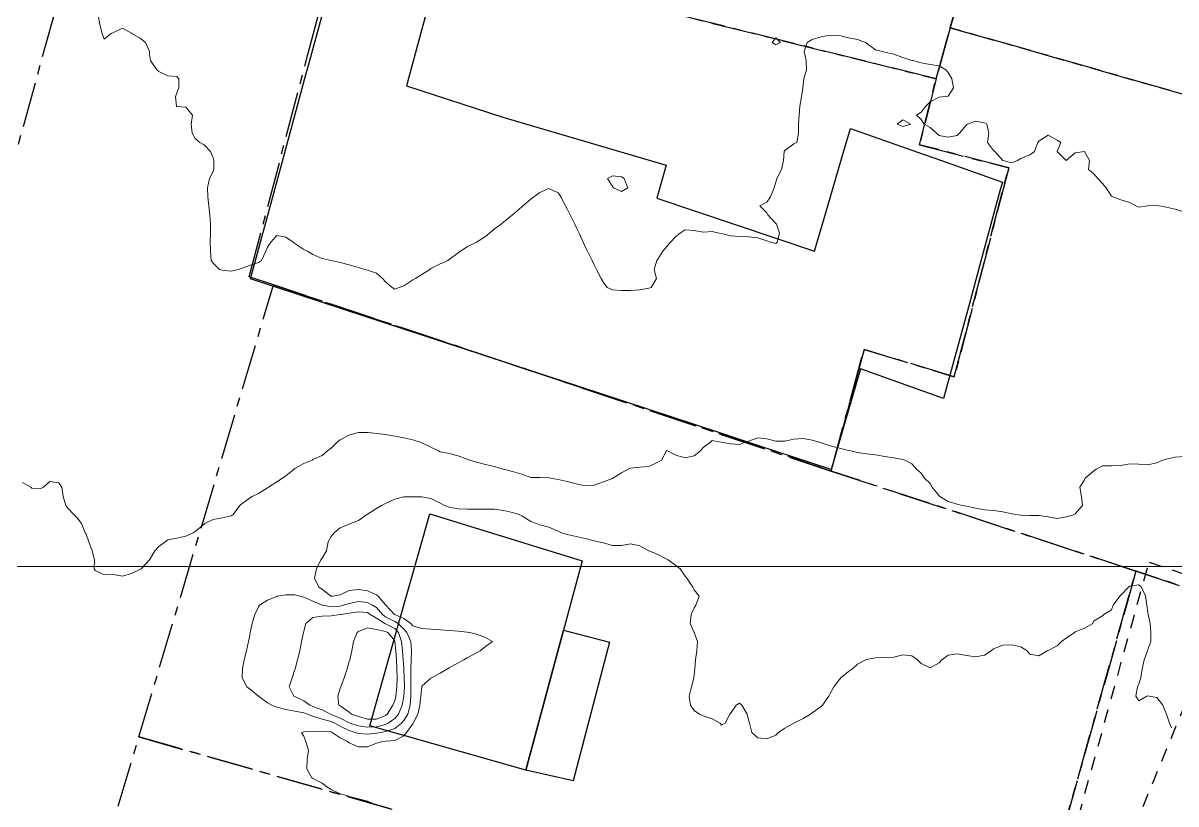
# Model space of a CAD drawing. Header units: centimetres. Extents: x 0 to 642158, y -847 to 649707.
# Drawn here: x 617908.8 to 617972.3, y 621274.3 to 621317.3 of the extents above; entities that cross this region are included whole.
import ezdxf

# ---------------------------------------------------------------- set-up
doc = ezdxf.new("R2010")
doc.units = ezdxf.units.CM
doc.header["$MEASUREMENT"] = 0
doc.linetypes.add('CENTERX2', pattern=[4, 2.5, -0.5, 0.5, -0.5])
doc.linetypes.add('JIS_02_0.7', pattern=[1.35, 0.75, -0.6])
for name, color, linetype, lineweight in [('MEV_grille', 254, 'Continuous', 9), ('WAL_parcellaire agricole', 7, 'JIS_02_0.7', 25), ('WAL_topographie 0.5', 253, 'Continuous', 20)]:
    doc.layers.add(name, color=color, linetype=linetype, lineweight=lineweight)
doc.layers.add('SPW_batiments', color=7, linetype='Continuous')
doc.layers.add('SPW_parcellaire cadastral', color=7, linetype='CENTERX2', lineweight=25, true_color=0xff0542)

# ---------------------------------------------------------------- blocks, each defined once
blk = doc.blocks.new('*U114')
at = {"layer": 'MEV_grille', "transparency": 33554687}
blk.add_lwpolyline([(-1338.461, 0), (1338.461, 0)], dxfattribs=at)
blk = doc.blocks.new('*U115')
at = {"layer": 'MEV_grille', "color": 0, "linetype": 'ByBlock', "lineweight": -2, "transparency": 16777216}
blk.add_blockref('*U114', (0, -1100), dxfattribs=at)

msp = doc.modelspace()

# ---------------------------------------------------------------- linework, layer by layer
at = {"layer": 'SPW_batiments'}
for points in [[(617929.893, 621313.862), (617935.207, 621312.145), (617944.213, 621309.494), (617943.686, 621307.677), (617952.386, 621304.75), (617952.991, 621306.816), (617953.969, 621310.152), (617954.367, 621311.512), (617958.375, 621310.099), (617959.073, 621309.852), (617962.735, 621308.561), (617962.618, 621308.129), (617962.399, 621307.326), (617961.549, 621304.206), (617960.915, 621301.88), (617959.487, 621296.639), (617954.92, 621298.269), (617953.301, 621292.726), (617949.255, 621294.056), (617947.213, 621294.727), (617940.565, 621296.911), (617926.504, 621301.532), (617921.308, 621303.239), (617923.048, 621309.64), (617924.289, 621314.204), (617924.633, 621315.467), (617925.696, 621319.376)], [(617930.991, 621317.857), (617929.893, 621313.862)], [(617939.582, 621287.699), (617936.483, 621276.166), (617927.883, 621278.615), (617929.486, 621284.28), (617931.182, 621290.281), (617939.582, 621287.699)], [(617938.556, 621283.881), (617941.089, 621283.213), (617939.076, 621275.585), (617936.484, 621276.166), (617938.556, 621283.881)]]:
    msp.add_lwpolyline(points, dxfattribs=at)
at = {"layer": 'SPW_parcellaire cadastral'}
for points in [[(617959.864, 621317.065), (617979.672, 621311.407), (617984.547, 621328.859), (617964.707, 621334.401), (617964.931, 621335.203), (617975.385, 621332.702), (617978.499, 621343.983), (617982.853, 621359.873), (618001.899, 621358.304), (618003.287, 621377.886), (618003.367, 621379.379), (618003.57, 621379.36), (618004.121, 621379.347), (618009.099, 621379.23), (618014.166, 621379.108), (618020.378, 621378.806), (618020.635, 621378.793), (618026.482, 621378.541)], [(617837.643, 621329.177), (617846.28, 621339.575), (617852.456, 621347.075), (617913.696, 621329.434), (617908.107, 621309.191), (617837.643, 621329.177)], [(617964.931, 621335.203), (617964.707, 621334.401), (617959.864, 621317.065), (617959.078, 621314.251), (617931.17, 621321.177), (617927.06, 621322.177), (617928.914, 621330.025), (617928.92, 621330.051), (617931.908, 621342.697), (617942.49, 621340.279), (617964.931, 621335.203)], [(617959.864, 621317.065), (617964.707, 621334.401), (617984.547, 621328.859), (617979.672, 621311.407), (617959.864, 621317.065)], [(617953.294, 621292.645), (617939.659, 621297.196), (617931.92, 621299.779), (617922.57, 621302.9), (617921.242, 621303.343), (617924.463, 621315.588), (617925.359, 621318.913), (617926.295, 621322.372), (617927.06, 621322.177), (617931.17, 621321.177), (617959.078, 621314.251), (617958.168, 621310.615), (617963.08, 621309.348), (617960.084, 621297.834), (617955.11, 621299.346), (617953.294, 621292.645)], [(617975.117, 621285.467), (617970.098, 621287.133), (617970.092, 621287.135), (617953.294, 621292.645), (617955.11, 621299.346), (617960.084, 621297.834), (617963.08, 621309.348), (617958.168, 621310.615), (617959.078, 621314.251), (617959.864, 621317.065)], [(617970.092, 621287.135), (617963.64, 621264.137), (617915.16, 621278.003), (617922.57, 621302.9), (617931.92, 621299.779), (617939.659, 621297.196), (617953.294, 621292.645), (617970.092, 621287.135)], [(617957.806, 621243.354), (617958.234, 621244.881), (617963.64, 621264.137), (617970.092, 621287.135), (617970.098, 621287.133), (617975.117, 621285.467)], [(617963.64, 621264.137), (617958.234, 621244.881), (617909.46, 621258.849), (617915.16, 621278.003), (617963.64, 621264.137)]]:
    msp.add_lwpolyline(points, dxfattribs=at)
at = {"layer": 'WAL_parcellaire agricole'}
msp.add_lwpolyline([(617960.072, 621248.867), (617970.814, 621287.626), (617975.373, 621286.088), (617960.072, 621248.867)], dxfattribs=at)
at = {"layer": 'WAL_topographie 0.5'}
for points in [[(617912.919, 621317.75), (617913, 621317.25), (617913.143, 621316.75), (617913.25, 621316.429), (617913.625, 621316.75), (617913.75, 621316.806), (617914.25, 621317.04), (617914.75, 621316.769), (617914.776, 621316.75), (617915.25, 621316.469), (617915.519, 621316.25), (617915.734, 621315.75), (617915.75, 621315.583), (617915.79, 621315.25), (617916.146, 621314.75), (617916.25, 621314.646), (617916.75, 621314.408), (617917.25, 621314.383), (617917.35, 621314.25), (617917.364, 621313.75), (617917.25, 621313.472), (617917.183, 621313.25), (617917.232, 621312.75), (617917.25, 621312.724), (617917.75, 621312.694), (617918.114, 621312.25), (617918.042, 621311.75), (617918.088, 621311.25), (617918.25, 621310.955), (617918.515, 621310.75), (617918.75, 621310.617), (617919.105, 621310.25), (617919.25, 621309.904), (617919.283, 621309.75), (617919.284, 621309.25), (617919.25, 621309.15), (617919.039, 621308.75), (617918.929, 621308.25), (617918.956, 621307.75), (617919.007, 621307.25), (617919.066, 621306.75), (617919.109, 621306.25), (617919.096, 621305.75), (617919.083, 621305.25), (617919.102, 621304.75), (617919.141, 621304.25), (617919.25, 621304.104), (617919.604, 621303.75), (617919.75, 621303.707), (617920.25, 621303.657), (617920.648, 621303.75), (617920.75, 621303.782), (617921.25, 621303.975), (617921.75, 621304.135), (617921.915, 621304.25), (617922.158, 621304.75), (617922.25, 621304.979), (617922.428, 621305.25), (617922.75, 621305.612), (617923.25, 621305.536), (617923.65, 621305.25), (617923.75, 621305.174), (617924.25, 621304.855), (617924.45, 621304.75), (617924.75, 621304.579), (617925.25, 621304.361), (617925.75, 621304.25), (617925.75, 621304.25), (617926.25, 621304.139), (617926.75, 621304), (617927.25, 621303.861), (617927.625, 621303.75), (617927.75, 621303.714), (617928.25, 621303.538), (617928.576, 621303.25), (617928.75, 621303.059), (617929.111, 621302.75), (617929.25, 621302.661), (617929.5, 621302.75), (617929.75, 621302.843), (617930.25, 621303.17), (617930.404, 621303.25), (617930.75, 621303.464), (617931.179, 621303.75), (617931.25, 621303.794), (617931.75, 621304.054), (617932.173, 621304.25), (617932.25, 621304.29), (617932.75, 621304.657), (617932.875, 621304.75), (617933.25, 621304.992), (617933.75, 621305.25), (617933.75, 621305.25), (617934.25, 621305.562), (617934.472, 621305.75), (617934.75, 621305.977), (617935.11, 621306.25), (617935.25, 621306.35), (617935.75, 621306.75), (617935.75, 621306.75), (617936.25, 621307.206), (617936.306, 621307.25), (617936.75, 621307.625), (617936.924, 621307.75), (617937.25, 621307.992), (617937.75, 621308.2), (617938.25, 621307.977), (617938.397, 621307.75), (617938.671, 621307.25), (617938.75, 621307.083), (617938.917, 621306.75), (617939.171, 621306.25), (617939.25, 621306.083), (617939.408, 621305.75), (617939.631, 621305.25), (617939.75, 621305), (617939.869, 621304.75), (617940.131, 621304.25), (617940.25, 621304), (617940.369, 621303.75), (617940.631, 621303.25), (617940.75, 621303.023), (617940.964, 621302.75), (617941.25, 621302.632), (617941.75, 621302.596), (617942.25, 621302.588), (617942.75, 621302.617), (617943.25, 621302.715), (617943.375, 621302.75), (617943.667, 621303.25), (617943.54, 621303.75), (617943.696, 621304.25), (617943.75, 621304.318), (617944.022, 621304.75), (617944.25, 621305.008), (617944.447, 621305.25), (617944.75, 621305.569), (617944.974, 621305.75), (617945.25, 621305.924), (617945.75, 621305.887), (617946.25, 621305.81), (617946.75, 621305.846), (617947.125, 621305.75), (617947.25, 621305.728), (617947.75, 621305.592), (617948.25, 621305.556), (617948.75, 621305.546), (617949.25, 621305.488), (617949.75, 621305.317), (617949.95, 621305.25), (617950.25, 621305.185), (617950.333, 621305.25), (617950.461, 621305.75), (617950.286, 621306.25), (617950.25, 621306.286), (617949.817, 621306.75), (617949.75, 621306.875), (617949.375, 621307.25), (617949.75, 621307.464), (617949.95, 621307.75), (617950.157, 621308.25), (617950.25, 621308.562), (617950.313, 621308.75), (617950.571, 621309.25), (617950.664, 621309.75), (617950.706, 621310.25), (617950.75, 621310.306), (617951.25, 621310.667), (617951.416, 621310.75), (617951.508, 621311.25), (617951.494, 621311.75), (617951.534, 621312.25), (617951.569, 621312.75), (617951.659, 621313.25), (617951.733, 621313.75), (617951.75, 621313.917), (617951.795, 621314.25), (617951.932, 621314.75), (617951.917, 621315.25), (617951.817, 621315.75), (617951.969, 621316.25), (617952.25, 621316.415), (617952.75, 621316.569), (617953.25, 621316.647), (617953.75, 621316.642), (617954.25, 621316.513), (617954.75, 621316.422), (617955.183, 621316.25), (617955.25, 621316.205), (617955.75, 621315.837), (617956.129, 621315.75), (617956.25, 621315.714), (617956.75, 621315.614), (617957.25, 621315.421), (617957.75, 621315.258), (617957.796, 621315.25), (617958.25, 621315.127), (617958.75, 621315.036), (617959.25, 621314.969), (617959.625, 621314.75), (617959.75, 621314.604), (617959.943, 621314.25), (617960.042, 621313.75), (617959.75, 621313.294), (617959.417, 621313.25), (617959.25, 621313.231), (617958.75, 621312.985), (617958.515, 621312.75), (617958.25, 621312.404), (617958, 621312.25), (617958.25, 621312), (617958.417, 621311.75), (617958.75, 621311.576), (617959.107, 621311.25), (617959.25, 621311.135), (617959.75, 621311.044), (617960.25, 621311.132), (617960.375, 621311.25), (617960.75, 621311.712), (617960.813, 621311.75), (617961.25, 621311.909), (617961.75, 621311.83), (617961.868, 621311.75), (617961.983, 621311.25), (617961.916, 621310.75), (617962.25, 621310.306), (617962.321, 621310.25), (617962.75, 621309.75), (617962.75, 621309.75), (617963.25, 621309.615), (617963.568, 621309.75), (617963.75, 621309.868), (617964.25, 621310.066), (617964.5, 621310.25), (617964.687, 621310.75), (617964.75, 621310.809), (617965.25, 621311.139), (617965.75, 621310.861), (617965.95, 621310.75), (617965.75, 621310.25), (617966.25, 621309.75), (617966.75, 621310.167), (617967.249, 621310.25), (617967.25, 621310.25), (617967.25, 621310.25), (617967.531, 621309.75), (617967.483, 621309.25), (617967.75, 621309.04), (617968, 621308.75), (617968.25, 621308.488), (617968.442, 621308.25), (617968.75, 621307.779), (617968.813, 621307.75), (617969.25, 621307.591), (617969.75, 621307.438), (617970.083, 621307.25), (617970.25, 621307.182), (617970.75, 621307.25), (617970.75, 621307.25), (617971.25, 621307.292), (617971.375, 621307.25), (617971.75, 621307.179), (617972.25, 621307.068), (617972.75, 621306.93)], [(617950.5, 621316.25), (617950.25, 621316.129), (617950.04, 621316.25), (617950.25, 621316.516), (617950.5, 621316.25)], [(617957.25, 621311.632), (617957.694, 621311.75), (617957.25, 621311.985), (617956.942, 621311.75), (617957.25, 621311.632)], [(617942.096, 621308.25), (617941.75, 621308.036), (617941.3, 621308.25), (617941.25, 621308.313), (617940.981, 621308.75), (617941.25, 621308.902), (617941.75, 621308.859), (617941.902, 621308.75), (617942.096, 621308.25)], [(617908.75, 621292.01), (617909.196, 621291.75), (617909.25, 621291.703), (617909.75, 621291.683), (617909.904, 621291.75), (617910.25, 621292.071), (617910.75, 621292), (617910.917, 621291.75), (617910.977, 621291.25), (617911.125, 621290.75), (617911.25, 621290.592), (617911.575, 621290.25), (617911.75, 621290.066), (617911.99, 621289.75), (617912.206, 621289.25), (617912.25, 621289.167), (617912.401, 621288.75), (617912.579, 621288.25), (617912.713, 621287.75), (617912.7, 621287.25), (617912.75, 621287.173), (617913.25, 621286.932), (617913.75, 621286.95), (617914.25, 621286.85), (617914.75, 621286.994), (617915.25, 621287.231), (617915.278, 621287.25), (617915.75, 621287.75), (617915.75, 621287.75), (617916.029, 621288.25), (617916.25, 621288.492), (617916.613, 621288.75), (617916.75, 621288.854), (617917.25, 621288.954), (617917.75, 621289.053), (617918.145, 621289.25), (617918.25, 621289.307), (617918.75, 621289.722), (617918.798, 621289.75), (617919.25, 621289.976), (617919.75, 621290.068), (617920.25, 621290.179), (617920.345, 621290.25), (617920.72, 621290.75), (617920.75, 621290.777), (617921.25, 621291.15), (617921.401, 621291.25), (617921.75, 621291.414), (617922.25, 621291.714), (617922.295, 621291.75), (617922.75, 621292.05), (617923.065, 621292.25), (617923.25, 621292.385), (617923.708, 621292.75), (617923.75, 621292.782), (617924.25, 621293.069), (617924.703, 621293.25), (617924.75, 621293.273), (617925.25, 621293.496), (617925.547, 621293.75), (617925.75, 621293.91), (617926.109, 621294.25), (617926.25, 621294.355), (617926.75, 621294.617), (617927.189, 621294.75), (617927.25, 621294.766), (617927.75, 621294.776), (617927.95, 621294.75), (617928.25, 621294.712), (617928.75, 621294.665), (617929.25, 621294.572), (617929.75, 621294.473), (617930.25, 621294.363), (617930.598, 621294.25), (617930.75, 621294.198), (617931.25, 621293.962), (617931.657, 621293.75), (617931.75, 621293.704), (617932.25, 621293.611), (617932.75, 621293.487), (617933.25, 621293.295), (617933.384, 621293.25), (617933.75, 621293.138), (617934.25, 621293.004), (617934.75, 621292.893), (617935.236, 621292.75), (617935.25, 621292.746), (617935.75, 621292.617), (617936.25, 621292.466), (617936.75, 621292.295), (617937.25, 621292.297), (617937.75, 621292.274), (617937.854, 621292.25), (617938.25, 621292.173), (617938.75, 621292.076), (617939.25, 621291.945), (617939.75, 621291.824), (617940.25, 621291.867), (617940.75, 621292.044), (617941.25, 621292.24), (617941.267, 621292.25), (617941.75, 621292.554), (617942.11, 621292.75), (617942.25, 621292.795), (617942.75, 621292.853), (617943.25, 621292.901), (617943.75, 621293.136), (617943.96, 621293.25), (617944.233, 621293.75), (617944.25, 621293.769), (617944.279, 621293.75), (617944.75, 621293.521), (617945.25, 621293.38), (617945.75, 621293.489), (617946.109, 621293.75), (617946.25, 621293.937), (617946.667, 621294.25), (617946.75, 621294.333), (617947.125, 621294.25), (617947.25, 621294.235), (617947.75, 621294.148), (617948.25, 621294.098), (617948.618, 621294.25), (617948.75, 621294.298), (617949.25, 621294.47), (617949.75, 621294.417), (617950.25, 621294.298), (617950.75, 621294.287), (617951.25, 621294.398), (617951.75, 621294.446), (617952.25, 621294.352), (617952.583, 621294.25), (617952.75, 621294.197), (617953.25, 621294.033), (617953.75, 621293.898), (617954.25, 621293.78), (617954.375, 621293.75), (617954.75, 621293.672), (617955.25, 621293.592), (617955.75, 621293.531), (617956.25, 621293.454), (617956.75, 621293.37), (617957.25, 621293.288), (617957.357, 621293.25), (617957.75, 621293.034), (617957.996, 621292.75), (617958.25, 621292.526), (617958.435, 621292.25), (617958.75, 621291.958), (617958.865, 621291.75), (617959.25, 621291.281), (617959.278, 621291.25), (617959.75, 621290.966), (617960.25, 621290.814), (617960.526, 621290.75), (617960.75, 621290.702), (617961.25, 621290.595), (617961.75, 621290.51), (617962.25, 621290.465), (617962.75, 621290.396), (617963.25, 621290.285), (617963.467, 621290.25), (617963.75, 621290.213), (617964.25, 621290.203), (617964.75, 621290.201), (617965.25, 621290.114), (617965.75, 621290.036), (617966.25, 621290.115), (617966.717, 621290.25), (617966.75, 621290.287), (617967.141, 621290.75), (617967.095, 621291.25), (617967, 621291.75), (617967.25, 621292.167), (617967.298, 621292.25), (617967.75, 621292.646), (617967.906, 621292.75), (617968.25, 621292.933), (617968.75, 621292.934), (617969.25, 621292.941), (617969.75, 621293.037), (617970.25, 621293.024), (617970.75, 621292.988), (617971.25, 621293.104), (617971.567, 621293.25), (617971.75, 621293.305), (617972.25, 621293.415), (617972.75, 621293.449)], [(617928.25, 621274.263), (617927.75, 621274.456), (617927.25, 621274.591), (617926.75, 621274.725), (617926.661, 621274.75), (617926.25, 621274.86), (617925.75, 621275.099), (617925.504, 621275.25), (617925.25, 621275.461), (617924.75, 621275.706), (617924.688, 621275.75), (617924.413, 621276.25), (617924.435, 621276.75), (617924.5, 621277.25), (617924.35, 621277.75), (617924.25, 621278.036), (617924.125, 621278.25), (617924.25, 621278.28), (617924.75, 621278.304), (617925.25, 621278.319), (617925.75, 621278.275), (617925.813, 621278.25), (617926.25, 621277.942), (617926.643, 621277.75), (617926.75, 621277.669), (617927.25, 621277.449), (617927.75, 621277.453), (617928.25, 621277.647), (617928.607, 621277.75), (617928.75, 621277.764), (617929.25, 621277.803), (617929.75, 621278.057), (617929.908, 621278.25), (617930.25, 621278.716), (617930.272, 621278.75), (617930.527, 621279.25), (617930.638, 621279.75), (617930.689, 621280.25), (617930.74, 621280.75), (617930.75, 621280.804), (617931.25, 621281.235), (617931.276, 621281.25), (617931.75, 621281.516), (617932.167, 621281.75), (617932.25, 621281.796), (617932.75, 621282.074), (617933.064, 621282.25), (617933.25, 621282.354), (617933.75, 621282.631), (617933.962, 621282.75), (617934.25, 621282.982), (617934.644, 621283.25), (617934.25, 621283.468), (617933.75, 621283.658), (617933.385, 621283.75), (617933.25, 621283.765), (617932.75, 621283.818), (617932.25, 621283.866), (617931.75, 621283.904), (617931.25, 621283.939), (617930.75, 621283.97), (617930.25, 621284.127), (617930.139, 621284.25), (617929.75, 621284.53), (617929.25, 621284.741), (617929.233, 621284.75), (617928.76, 621285.25), (617928.75, 621285.266), (617928.335, 621285.75), (617928.25, 621285.826), (617927.75, 621286.055), (617927.25, 621286.118), (617926.75, 621286.059), (617926.25, 621285.829), (617925.827, 621285.75), (617925.75, 621285.745), (617925.734, 621285.75), (617925.25, 621286.13), (617925.074, 621286.25), (617924.832, 621286.75), (617924.947, 621287.25), (617925.19, 621287.75), (617925.25, 621287.838), (617925.493, 621288.25), (617925.59, 621288.75), (617925.75, 621289.041), (617925.914, 621289.25), (617926.25, 621289.522), (617926.75, 621289.721), (617926.811, 621289.75), (617927.25, 621289.929), (617927.723, 621290.25), (617927.75, 621290.27), (617928.25, 621290.577), (617928.519, 621290.75), (617928.75, 621290.864), (617929.25, 621291.098), (617929.75, 621291.228), (617930.25, 621291.23), (617930.75, 621291.226), (617931.25, 621291.128), (617931.75, 621290.881), (617932, 621290.75), (617932.25, 621290.646), (617932.75, 621290.559), (617933.25, 621290.547), (617933.75, 621290.547), (617934.25, 621290.547), (617934.75, 621290.538), (617935.25, 621290.468), (617935.75, 621290.356), (617936.09, 621290.25), (617936.25, 621290.183), (617936.75, 621289.864), (617937.06, 621289.75), (617937.25, 621289.678), (617937.75, 621289.548), (617938.25, 621289.328), (617938.448, 621289.25), (617938.75, 621289.143), (617939.25, 621289.031), (617939.75, 621288.922), (617940.25, 621288.802), (617940.483, 621288.75), (617940.75, 621288.685), (617941.25, 621288.542), (617941.75, 621288.551), (617942.25, 621288.626), (617942.75, 621288.52), (617943.25, 621288.258), (617943.266, 621288.25), (617943.75, 621288.046), (617944.25, 621287.785), (617944.312, 621287.75), (617944.75, 621287.437), (617944.974, 621287.25), (617945.25, 621286.854), (617945.354, 621286.75), (617945.68, 621286.25), (617945.75, 621286.107), (617946.028, 621285.75), (617945.847, 621285.25), (617945.75, 621285.107), (617945.58, 621284.75), (617945.537, 621284.25), (617945.75, 621283.75), (617945.75, 621283.75), (617945.932, 621283.25), (617945.906, 621282.75), (617945.828, 621282.25), (617945.796, 621281.75), (617945.75, 621281.417), (617945.724, 621281.25), (617945.6, 621280.75), (617945.479, 621280.25), (617945.554, 621279.75), (617945.75, 621279.45), (617946.05, 621279.25), (617946.25, 621279.17), (617946.75, 621279), (617947.183, 621278.75), (617947.25, 621278.639), (617947.45, 621278.75), (617947.724, 621279.25), (617947.75, 621279.296), (617948.063, 621279.75), (617948.25, 621279.85), (617948.386, 621279.75), (617948.675, 621279.25), (617948.75, 621278.949), (617948.791, 621278.75), (617948.937, 621278.25), (617949.25, 621277.956), (617949.75, 621277.886), (617950.25, 621278.098), (617950.396, 621278.25), (617950.75, 621278.474), (617951.25, 621278.75), (617951.25, 621278.75), (617951.75, 621279.006), (617952.163, 621279.25), (617952.25, 621279.319), (617952.75, 621279.679), (617952.814, 621279.75), (617953.164, 621280.25), (617953.25, 621280.387), (617953.45, 621280.75), (617953.75, 621281.164), (617953.833, 621281.25), (617954.25, 621281.597), (617954.47, 621281.75), (617954.75, 621282.009), (617955.214, 621282.25), (617955.25, 621282.265), (617955.75, 621282.355), (617956.25, 621282.375), (617956.75, 621282.396), (617957.25, 621282.514), (617957.75, 621282.475), (617958.061, 621282.25), (617958.25, 621282.044), (617958.75, 621281.813), (617959.25, 621282.083), (617959.403, 621282.25), (617959.75, 621282.51), (617960.25, 621282.571), (617960.75, 621282.489), (617961.25, 621282.403), (617961.75, 621282.5), (617962.11, 621282.75), (617962.25, 621282.853), (617962.75, 621283.057), (617963.25, 621283.075), (617963.75, 621282.953), (617964.092, 621282.75), (617964.25, 621282.55), (617964.75, 621282.469), (617965.2, 621282.75), (617965.25, 621282.765), (617965.75, 621283.008), (617965.992, 621283.25), (617966.25, 621283.44), (617966.698, 621283.75), (617966.75, 621283.79), (617967.25, 621283.993), (617967.724, 621284.25), (617967.75, 621284.375), (617968.25, 621284.662), (617968.329, 621284.75), (617968.75, 621285.008), (617968.837, 621285.25), (617969.198, 621285.75), (617969.25, 621285.807), (617969.683, 621286.25), (617969.75, 621286.302), (617970.25, 621286.38), (617970.395, 621286.25), (617970.627, 621285.75), (617970.692, 621285.25), (617970.75, 621284.846), (617970.764, 621284.75), (617970.871, 621284.25), (617970.915, 621283.75), (617970.903, 621283.25), (617970.75, 621282.81), (617970.736, 621282.75), (617970.546, 621282.25), (617970.434, 621281.75), (617970.367, 621281.25), (617970.25, 621280.921), (617970.185, 621280.75), (617970.08, 621280.25), (617970.25, 621279.993), (617970.7, 621280.25), (617970.75, 621280.27), (617970.827, 621280.25), (617971.25, 621280.165), (617971.579, 621279.75), (617971.75, 621279.298), (617971.771, 621279.25), (617971.937, 621278.75), (617972, 621278.628), (617972.043, 621278.5)], [(617928.25, 621278.202), (617928.484, 621278.25), (617928.75, 621278.294), (617929.25, 621278.455), (617929.627, 621278.75), (617929.75, 621278.896), (617929.971, 621279.25), (617930.103, 621279.75), (617930.135, 621280.25), (617930.137, 621280.75), (617930.139, 621281.25), (617930.148, 621281.75), (617930.16, 621282.25), (617930.178, 621282.75), (617930.133, 621283.25), (617929.924, 621283.75), (617929.75, 621283.937), (617929.44, 621284.25), (617929.25, 621284.365), (617928.75, 621284.62), (617928.573, 621284.75), (617928.25, 621285.121), (617928.034, 621285.25), (617927.75, 621285.406), (617927.25, 621285.453), (617926.75, 621285.352), (617926.436, 621285.25), (617926.25, 621285.201), (617925.75, 621285.164), (617925.301, 621285.25), (617925.25, 621285.263), (617924.75, 621285.483), (617924.25, 621285.695), (617924.025, 621285.75), (617923.75, 621285.825), (617923.25, 621285.834), (617922.781, 621285.75), (617922.75, 621285.74), (617922.25, 621285.539), (617921.801, 621285.25), (617921.75, 621285.159), (617921.547, 621284.75), (617921.407, 621284.25), (617921.295, 621283.75), (617921.25, 621283.488), (617921.202, 621283.25), (617921.08, 621282.75), (617920.957, 621282.25), (617920.858, 621281.75), (617920.839, 621281.25), (617921.101, 621280.75), (617921.25, 621280.643), (617921.747, 621280.25), (617921.75, 621280.248), (617922.25, 621279.886), (617922.488, 621279.75), (617922.75, 621279.638), (617923.25, 621279.508), (617923.75, 621279.419), (617924.25, 621279.318), (617924.444, 621279.25), (617924.75, 621279.139), (617925.25, 621278.98), (617925.75, 621278.84), (617925.95, 621278.75), (617926.25, 621278.591), (617926.75, 621278.346), (617927.081, 621278.25), (617927.25, 621278.184), (617927.75, 621278.144), (617928.25, 621278.202)], [(617928.75, 621278.682), (617928.894, 621278.75), (617929.25, 621279.011), (617929.46, 621279.25), (617929.665, 621279.75), (617929.75, 621280.233), (617929.752, 621280.25), (617929.783, 621280.75), (617929.78, 621281.25), (617929.754, 621281.75), (617929.75, 621281.81), (617929.719, 621282.25), (617929.684, 621282.75), (617929.628, 621283.25), (617929.468, 621283.75), (617929.25, 621283.969), (617928.75, 621284.23), (617928.71, 621284.25), (617928.25, 621284.543), (617927.899, 621284.75), (617927.75, 621284.844), (617927.25, 621284.888), (617926.75, 621284.82), (617926.3, 621284.75), (617926.25, 621284.737), (617925.75, 621284.665), (617925.25, 621284.648), (617924.75, 621284.585), (617924.362, 621284.25), (617924.25, 621283.831), (617924.227, 621283.75), (617924.114, 621283.25), (617924.02, 621282.75), (617923.904, 621282.25), (617923.763, 621281.75), (617923.75, 621281.706), (617923.595, 621281.25), (617923.437, 621280.75), (617923.699, 621280.25), (617923.75, 621280.227), (617924.25, 621279.98), (617924.567, 621279.75), (617924.75, 621279.683), (617925.25, 621279.489), (617925.715, 621279.25), (617925.75, 621279.238), (617926.25, 621279.027), (617926.75, 621278.772), (617926.805, 621278.75), (617927.25, 621278.606), (617927.75, 621278.533), (617928.25, 621278.553), (617928.75, 621278.682)], [(617928.75, 621279.182), (617928.838, 621279.25), (617929.158, 621279.75), (617929.25, 621279.985), (617929.312, 621280.25), (617929.375, 621280.75), (617929.39, 621281.25), (617929.374, 621281.75), (617929.344, 621282.25), (617929.312, 621282.75), (617929.263, 621283.25), (617929.25, 621283.285), (617928.876, 621283.75), (617928.75, 621283.814), (617928.25, 621283.921), (617927.75, 621284.015), (617927.25, 621283.798), (617927.177, 621283.75), (617926.977, 621283.25), (617926.897, 621282.75), (617926.779, 621282.25), (617926.75, 621282.147), (617926.629, 621281.75), (617926.47, 621281.25), (617926.276, 621280.75), (617926.25, 621280.669), (617926.117, 621280.25), (617926.178, 621279.75), (617926.25, 621279.711), (617926.75, 621279.361), (617926.872, 621279.25), (617927.25, 621279.127), (617927.75, 621278.982), (617928.25, 621278.976), (617928.75, 621279.182)]]:
    msp.add_lwpolyline(points, dxfattribs=at)

# ---------------------------------------------------------------- block references
at = {"layer": 'MEV_grille', "transparency": 33554687}
msp.add_blockref('*U115', (616669.481, 622387.381), dxfattribs=at)

doc.saveas('drawing.dxf')
